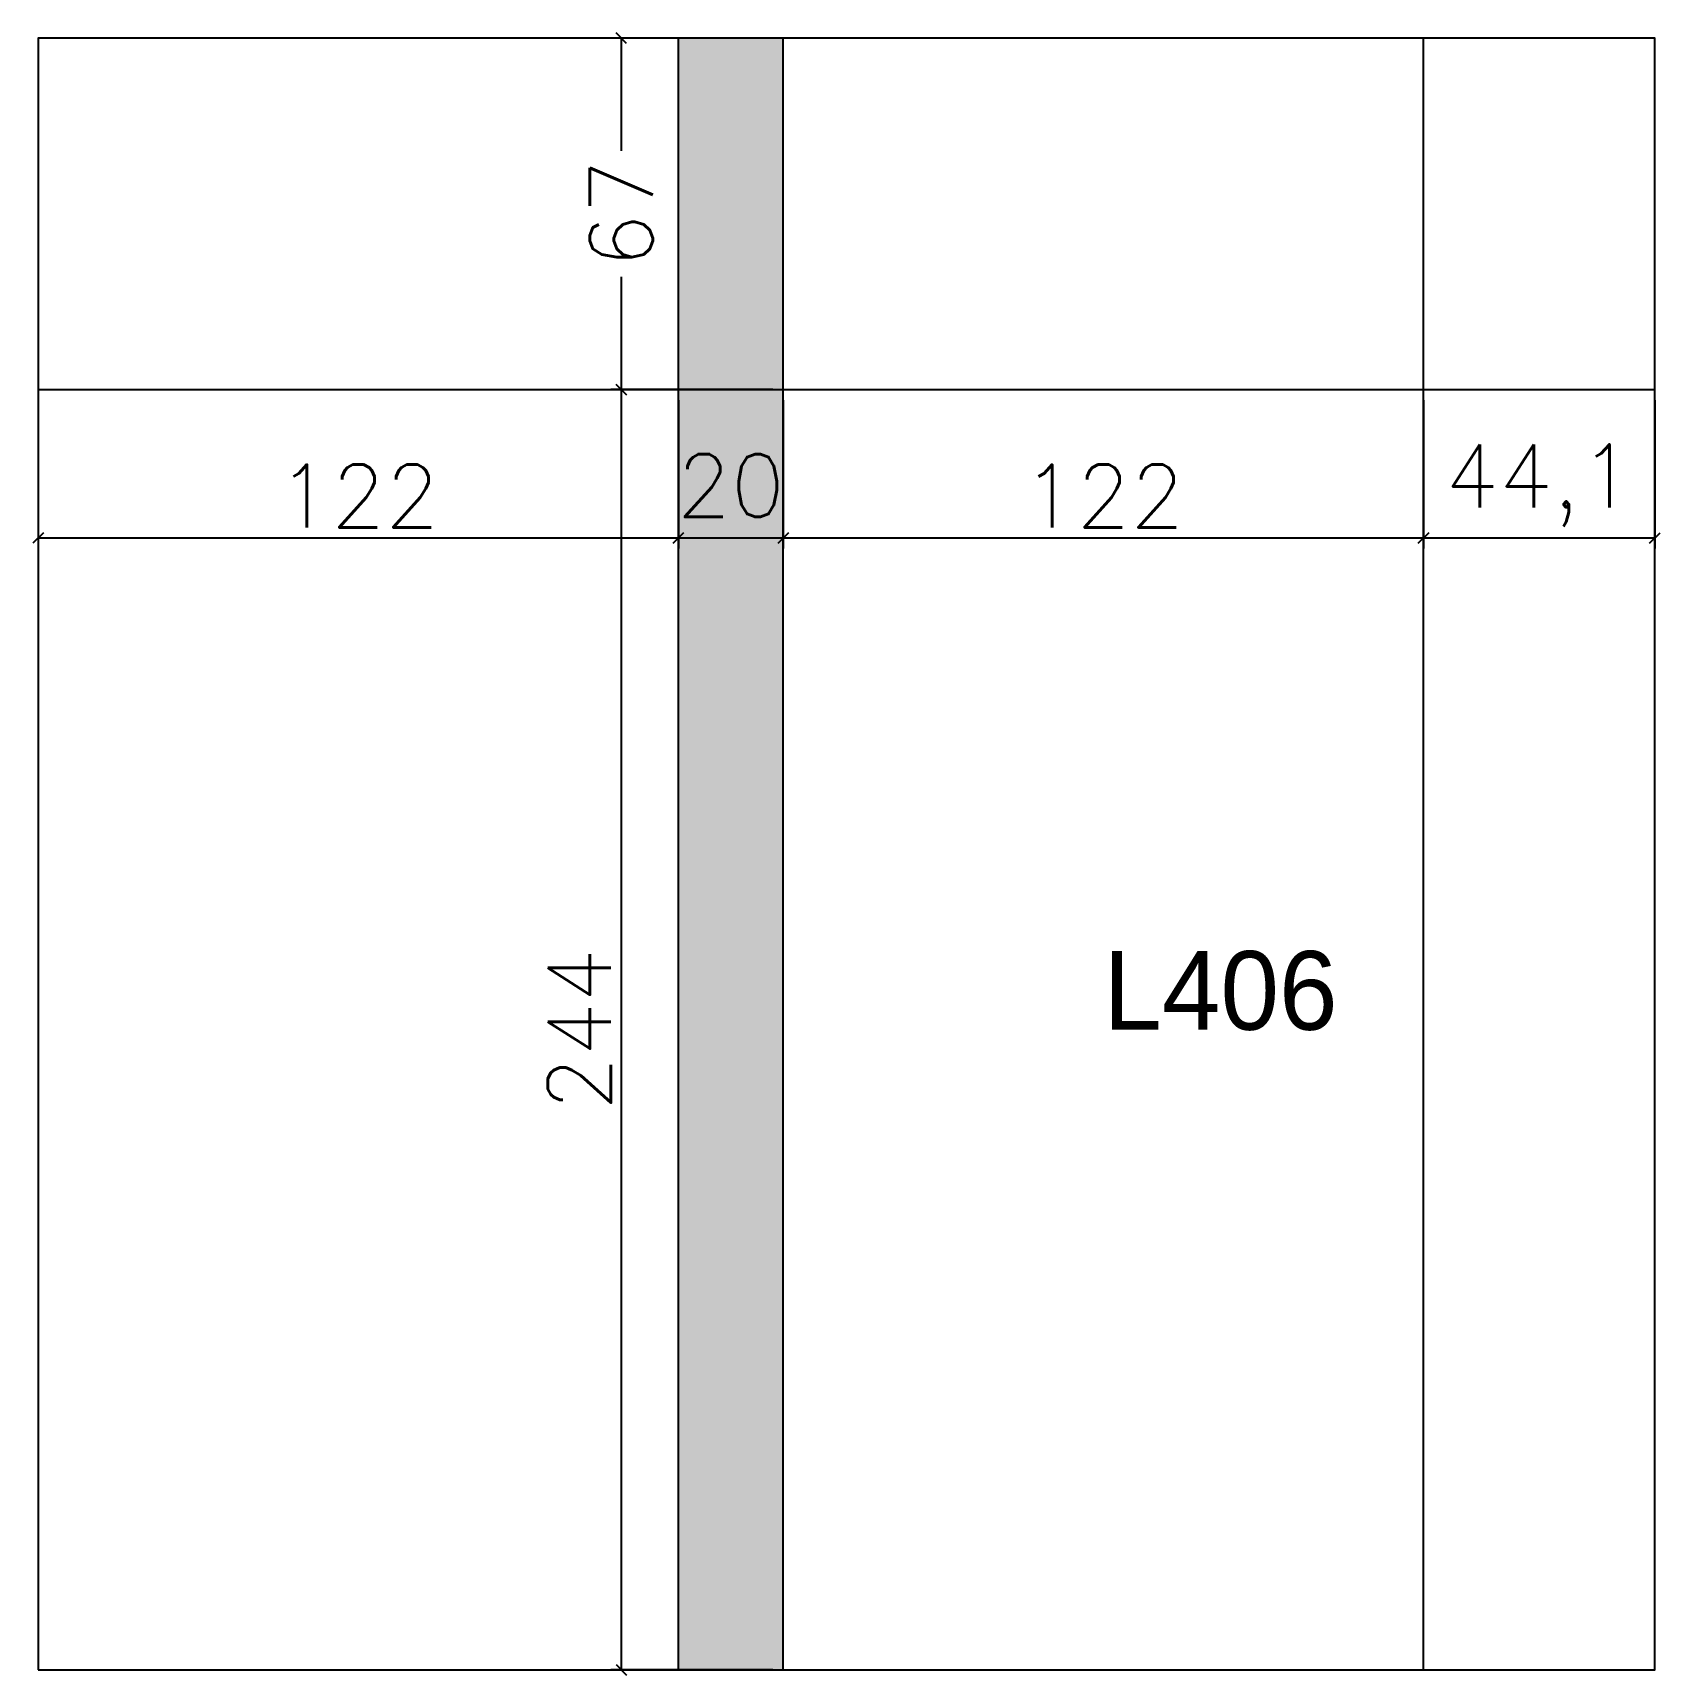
# Model space of a CAD drawing. Extents: x 3123 to 3433, y 2772 to 3085.
import ezdxf

# ---------------------------------------------------------------- set-up
doc = ezdxf.new("R2010")
doc.units = 0
for name, color, linetype in [('COTA', 241, 'Continuous'), ('Hachura', 251, 'Continuous'), ('NOMENCLATURA', 7, 'Continuous'), ('PAINEIS', 6, 'Continuous')]:
    doc.layers.add(name, color=color, linetype=linetype)
doc.styles.add('Romans', font='romans.shx', dxfattribs={"height": 12})
doc.dimstyles.new('cotas', dxfattribs={"dimtxt": 9, "dimasz": 2, "dimexe": 2, "dimexo": 2, "dimgap": 2, "dimtad": 1, "dimdec": 1, "dimzin": 12, "dimtxsty": 'Romans', "dimblk": 'OBLIQUE', "dimcen": 2.5, "dimclrd": 4, "dimclre": 4, "dimclrt": 240, "dimazin": 3, "dimtfac": 1, "dimtmove": 0, "dimatfit": 3})

# ---------------------------------------------------------------- blocks, each defined once
blk = doc.blocks.new('_OBLIQUE')
at = {"color": 0, "linetype": 'BYBLOCK'}
blk.add_line((-0.5, -0.5), (0.5, 0.5), dxfattribs=at)

msp = doc.modelspace()

# ---------------------------------------------------------------- hatches: boundary and pattern name
at = {"layer": 'Hachura'}
h = msp.add_hatch(color=8, dxfattribs=at)
h.dxf.hatch_style = 1
h.paths.add_polyline_path([(3246, 2773), (3266, 2773), (3266, 3084), (3246, 3084)])

# ---------------------------------------------------------------- linework, layer by layer
at = {"layer": 'PAINEIS', "lineweight": 25}
for p, q in [((3246, 2773), (3246, 3084)), ((3266, 2773), (3266, 3084))]:
    msp.add_line(p, q, dxfattribs=at)
at = {"layer": 'PAINEIS'}
for p, q in [((3388, 2773), (3388, 3084)), ((3124, 3017), (3432.09, 3017))]:
    msp.add_line(p, q, dxfattribs=at)
msp.add_lwpolyline([(3124, 2773), (3432.09, 2773), (3432.09, 3084), (3124, 3084)], close=True, dxfattribs=at)

# ---------------------------------------------------------------- texts
at = {"layer": 'NOMENCLATURA'}
msp.add_text('L406', height=15, dxfattribs=at).set_placement((3327, 2895))

# ---------------------------------------------------------------- dimensions: what is measured, and where the dimension line sits
at = {"layer": 'COTA'}
msp.add_linear_dim(base=(3235.14, 3017), p1=(3266, 3017), p2=(3266, 3084), angle=90, location=(3235.14, 3050.5), dimstyle='cotas', override={"dimtmove": 2}, dxfattribs=at).render()
msp.add_linear_dim(base=(3235.14, 2773), p1=(3266, 2773), p2=(3266, 3017), angle=90, dimstyle='cotas', dxfattribs=at).render()
for base, p1, p2 in [((3124, 2988.73), (3124, 3017), (3246, 3017)), ((3246, 2988.73), (3246, 3017), (3266, 3017)), ((3266, 2988.73), (3266, 3017), (3388, 3017)), ((3388, 2988.73), (3388, 3017), (3432.09, 3017))]:
    msp.add_linear_dim(base=base, p1=p1, p2=p2, dimstyle='cotas', dxfattribs=at).render()

doc.saveas('drawing.dxf')
